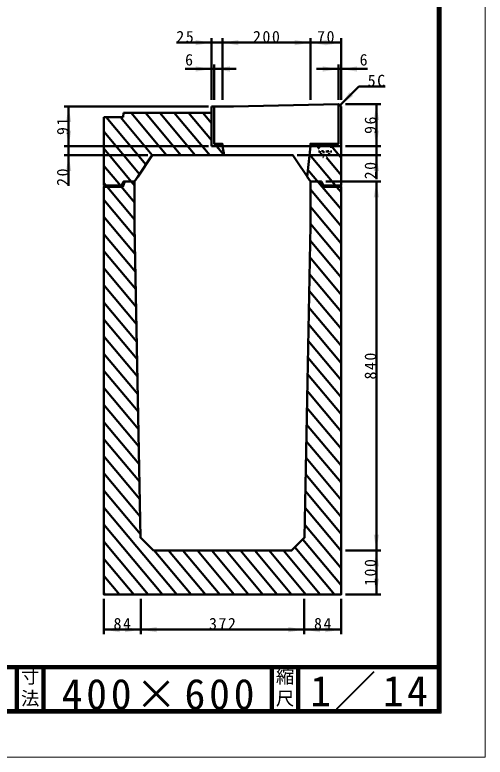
# Model space of a CAD drawing. Units: millimetres, scale not verified. Extents: x -2102 to 2102, y -1485 to 1485.
# Drawn here: x 1033 to 2102, y -1485 to 204 of the extents above; entities that cross this region are included whole.
import ezdxf
from ezdxf.enums import TextEntityAlignment as Align

# ---------------------------------------------------------------- set-up
doc = ezdxf.new("R2010")
doc.units = ezdxf.units.MM
doc.header["$LTSCALE"] = 5
doc.linetypes.add('DOTTED', pattern=[1.75, 0.25, -1.5])
doc.layers.add('0-0_V-nasSTD', color=7, linetype='Continuous', lineweight=35)
doc.layers.add('0-1_0', color=7, linetype='Continuous', lineweight=50)
doc.styles.add('ＭＳ ゴシック', font='')
doc.styles.get('ＭＳ ゴシック').set_extended_font_data('MS Gothic')

msp = doc.modelspace()

# ---------------------------------------------------------------- linework, layer by layer
at = {"layer": '0-0_V-nasSTD', "lineweight": 50}
for p, q in [((1769.029, 1.244), (1770.029, 1.244)), ((1770.029, 1.244), (1775.029, -3.756)), ((1775.029, -94.756), (1775.029, -3.756)), ((1235.029, -28.756), (1279.029, -28.756)), ((1235.029, -183.756), (1235.029, -28.756)), ((1330.712, -136.231), (1240.529, -28.756)), ((1273.164, -28.756), (1345.327, -114.756)), ((1280.029, -18.756), (1279.029, -28.756)), ((1377.962, -114.756), (1297.409, -18.756)), ((1330.044, -18.756), (1410.597, -114.756)), ((1443.233, -114.756), (1362.679, -18.756)), ((1395.314, -18.756), (1475.868, -114.756)), ((1480.029, -80.822), (1427.949, -18.756)), ((1460.585, -18.756), (1480.029, -41.929)), ((1316.263, -157.905), (1235.029, -61.094)), ((1305.182, -183.592), (1235.029, -99.987)), ((1508.503, -114.756), (1491.721, -94.756)), ((1705.029, -94.756), (1697.859, -164)), ((1720.167, -94.756), (1725.029, -100.55)), ((1775.029, -121.244), (1752.802, -94.756)), ((1762.212, -183.756), (1703.107, -113.317)), ((1775.029, -160.138), (1741.547, -120.235)), ((1272.684, -183.756), (1235.029, -138.88)), ((1731.965, -186.602), (1699.522, -147.938)), ((1305.029, -174.756), (1312.2, -164)), ((1305.029, -174.756), (1312.2, -164)), ((1305.029, -174.756), (1312.2, -164)), ((1305.029, -174.756), (1312.2, -164)), ((1240.049, -183.756), (1235.029, -177.773)), ((1305.029, -261.196), (1242.566, -186.756)), ((1305.029, -222.303), (1275.201, -186.756)), ((1775.029, -276.817), (1705.029, -193.394)), ((1775.029, -237.924), (1732.094, -186.756)), ((1775.029, -199.031), (1764.729, -186.756)), ((1305.519, -300.673), (1235.029, -216.666)), ((1775.029, -315.71), (1705.029, -232.287)), ((1306.272, -340.464), (1235.029, -255.559)), ((1775.029, -354.603), (1705.029, -271.18)), ((1307.025, -380.254), (1235.029, -294.452)), ((1775.029, -393.496), (1704.376, -309.295)), ((1307.778, -420.044), (1235.029, -333.346)), ((1775.029, -432.389), (1703.656, -347.33)), ((1308.531, -459.834), (1235.029, -372.239)), ((1775.029, -471.282), (1702.937, -385.366)), ((1309.283, -499.625), (1235.029, -411.132)), ((1775.029, -510.175), (1702.217, -423.401)), ((1310.036, -539.415), (1235.029, -450.025)), ((1775.029, -549.068), (1701.497, -461.437)), ((1310.789, -579.205), (1235.029, -488.918)), ((1775.029, -587.962), (1700.778, -499.472)), ((1311.542, -618.995), (1235.029, -527.811)), ((1775.029, -626.855), (1700.058, -537.508)), ((1312.295, -658.786), (1235.029, -566.704)), ((1775.029, -665.748), (1699.339, -575.543)), ((1313.047, -698.576), (1235.029, -605.597)), ((1775.029, -704.641), (1698.619, -613.579)), ((1313.8, -738.366), (1235.029, -644.49)), ((1775.029, -743.534), (1697.899, -651.614)), ((1314.553, -778.156), (1235.029, -683.383)), ((1775.029, -782.427), (1697.18, -689.65)), ((1315.306, -817.946), (1235.029, -722.277)), ((1775.029, -821.32), (1696.46, -727.685)), ((1316.059, -857.737), (1235.029, -761.17)), ((1775.029, -860.213), (1695.741, -765.721)), ((1316.811, -897.527), (1235.029, -800.063)), ((1775.029, -899.106), (1695.021, -803.756)), ((1317.564, -937.317), (1235.029, -838.956)), ((1775.029, -937.999), (1694.301, -841.792)), ((1318.317, -977.107), (1235.029, -877.849)), ((1775.029, -976.893), (1693.582, -879.827)), ((1401.182, -1114.756), (1235.029, -916.742)), ((1775.029, -1015.786), (1692.862, -917.863)), ((1368.547, -1114.756), (1235.029, -955.635)), ((1775.029, -1054.679), (1692.143, -955.898)), ((1335.912, -1114.756), (1235.029, -994.528)), ((1775.029, -1093.572), (1687.512, -989.273)), ((1760.169, -1114.756), (1669.767, -1007.018)), ((1433.817, -1114.756), (1349.908, -1014.756)), ((1466.453, -1114.756), (1382.543, -1014.756)), ((1499.088, -1114.756), (1415.178, -1014.756)), ((1531.723, -1114.756), (1447.813, -1014.756)), ((1564.358, -1114.756), (1480.448, -1014.756)), ((1596.993, -1114.756), (1513.083, -1014.756)), ((1629.629, -1114.756), (1545.719, -1014.756)), ((1662.264, -1114.756), (1578.354, -1014.756)), ((1694.899, -1114.756), (1610.989, -1014.756)), ((1727.534, -1114.756), (1643.624, -1014.756)), ((1303.277, -1114.756), (1235.029, -1033.421)), ((1270.642, -1114.756), (1235.029, -1072.314)), ((1238.006, -1114.756), (1235.029, -1111.207)), ((1235.029, -1114.756), (1775.029, -1114.756))]:
    msp.add_line(p, q, dxfattribs=at)
at = {"layer": '0-0_V-nasSTD', "linetype": 'DOTTED', "lineweight": 50}
for p, q in [((1725.029, -106.756), (1725.029, -94.756)), ((1731.529, -105.756), (1731.529, -94.756)), ((1745.529, -105.756), (1745.529, -94.756)), ((1752.029, -106.756), (1752.029, -94.756)), ((1725.029, -106.756), (1752.029, -106.756)), ((1727.029, -107.756), (1726.829, -106.756)), ((1727.029, -107.756), (1750.029, -107.756)), ((1729.529, -111.756), (1729.529, -107.756)), ((1747.529, -111.756), (1747.529, -107.756)), ((1750.029, -107.756), (1750.229, -106.756))]:
    msp.add_line(p, q, dxfattribs=at)
at = {"layer": '0-0_V-nasSTD', "lineweight": 100}
for p, q in [((1037.5, -1280), (1037.5, -1380)), ((1097.5, -1280), (1097.5, -1380)), ((1617.5, -1280), (1617.5, -1380)), ((1677.5, -1280), (1677.5, -1380))]:
    msp.add_line(p, q, dxfattribs=at)
at = {"layer": '0-0_V-nasSTD', "lineweight": 18}
for points in [[(-2102.5, -1485), (-2102.5, 1485), (2102.5, 1485), (2102.5, -1485)], [(-2002.5, -1385), (-2002.5, 1385), (2002.5, 1385), (2002.5, -1385)]]:
    msp.add_lwpolyline(points, close=True, dxfattribs=at)
at = {"layer": '0-0_V-nasSTD', "lineweight": 100}
msp.add_lwpolyline([(-1997.5, 1380), (-1997.5, -1380), (1997.5, -1380), (1997.5, 1380)], close=True, dxfattribs=at)
at = {"layer": '0-0_V-nasSTD', "lineweight": 50}
for points in [[(1235.029, -183.756), (1275.029, -183.756), (1280.029, -174.756), (1283.029, -174.756), (1278.029, -186.756), (1235.029, -186.756), (1235.029, -1114.756), (1775.029, -1114.756), (1775.029, -186.756), (1732.029, -186.756), (1727.029, -174.756), (1730.029, -174.756), (1735.029, -183.756), (1775.029, -183.756), (1775.029, -174.756), (1775.029, -94.756)], [(1278.029, -186.756), (1235.029, -186.756), (1235.029, -1114.756), (1775.029, -1114.756), (1775.029, -186.756), (1732.029, -186.756), (1727.029, -174.756), (1730.029, -174.756), (1735.029, -183.756), (1775.029, -183.756), (1775.029, -174.756), (1775.029, -94.756), (1705.029, -94.756)], [(1775.029, -186.756), (1732.029, -186.756), (1727.029, -174.756), (1730.029, -174.756), (1735.029, -183.756), (1775.029, -183.756), (1775.029, -94.756)], [(1775.029, -186.756), (1732.029, -186.756), (1727.029, -174.756), (1730.029, -174.756), (1735.029, -183.756), (1775.029, -183.756), (1775.029, -174.756), (1775.029, -94.756)], [(1697.859, -164), (1697.859, -164), (1705.029, -174.756)], [(1235.029, -183.756), (1275.029, -183.756), (1280.029, -174.756), (1283.029, -174.756), (1278.029, -186.756), (1235.029, -186.756)], [(1235.029, -183.756), (1275.029, -183.756), (1280.029, -174.756), (1283.029, -174.756), (1278.029, -186.756), (1235.029, -186.756)], [(1235.029, -183.756), (1275.029, -183.756), (1280.029, -174.756), (1283.029, -174.756), (1278.029, -186.756)]]:
    msp.add_lwpolyline(points, dxfattribs=at)
at = {"layer": '0-0_V-nasSTD', "linetype": 'DOTTED', "lineweight": 50}
for centre, radius, start, end in [((1724.529, -81.756), 25, 271.14576, 286.2602), ((1738.529, -111.756), 9, 180, 0), ((1738.529, -81.756), 25, 253.7398, 286.2602), ((1752.529, -81.756), 25, 253.7398, 268.85424)]:
    msp.add_arc(centre, radius, start, end, dxfattribs=at)
at = {"layer": '0-0_V-nasSTD'}
for points in [[(1444.029, 135.244), (1444.029, 147.244), (1480.029, 141.244)], [(1505.029, 141.244), (1541.029, 135.244), (1541.029, 147.244)], [(1669.029, 135.244), (1669.029, 147.244), (1705.029, 141.244)], [(1705.029, 141.244), (1741.029, 135.244), (1741.029, 147.244)], [(1739.029, 135.244), (1739.029, 147.244), (1775.029, 141.244)], [(1444.029, 75.244), (1444.029, 87.244), (1480.029, 81.244)], [(1486.029, 81.244), (1522.029, 75.244), (1522.029, 87.244)], [(1733.029, 75.244), (1733.029, 87.244), (1769.029, 81.244)], [(1775.029, 81.244), (1811.029, 75.244), (1811.029, 87.244)], [(1772.529, -1.256), (1793.742, 28.443), (1802.228, 19.958)], [(1849.029, -34.756), (1855.029, 1.244), (1861.029, -34.756)], [(1149.029, -39.756), (1155.029, -3.756), (1161.029, -39.756)], [(1149.029, -58.756), (1155.029, -94.756), (1161.029, -58.756)], [(1849.029, -58.756), (1855.029, -94.756), (1861.029, -58.756)], [(1149.029, -150.756), (1155.029, -114.756), (1161.029, -150.756)], [(1849.029, -150.756), (1855.029, -114.756), (1861.029, -150.756)], [(1849.029, -210.756), (1855.029, -174.756), (1861.029, -210.756)], [(1849.029, -978.756), (1855.029, -1014.756), (1861.029, -978.756)], [(1849.029, -1050.756), (1855.029, -1014.756), (1861.029, -1050.756)], [(1849.029, -1078.756), (1855.029, -1114.756), (1861.029, -1078.756)], [(1235.029, -1194.756), (1271.029, -1200.756), (1271.029, -1188.756)], [(1283.029, -1200.756), (1283.029, -1188.756), (1319.029, -1194.756)], [(1319.029, -1194.756), (1355.029, -1200.756), (1355.029, -1188.756)], [(1655.029, -1200.756), (1655.029, -1188.756), (1691.029, -1194.756)], [(1691.029, -1194.756), (1727.029, -1200.756), (1727.029, -1188.756)], [(1739.029, -1200.756), (1739.029, -1188.756), (1775.029, -1194.756)]]:
    msp.add_solid(points, dxfattribs=at)
at = {"layer": '0-1_0'}
for p, q in [((1400.029, 141.244), (1480.029, 141.244)), ((1480.029, 11.244), (1480.029, 151.244)), ((1505.029, 11.244), (1505.029, 151.244)), ((1705.029, 11.244), (1705.029, 151.244)), ((1775.029, 11.244), (1775.029, 151.244)), ((1486.029, 11.244), (1486.029, 91.244)), ((1769.029, 11.244), (1769.029, 91.244)), ((1420.029, 81.244), (1480.029, 81.244)), ((1480.029, 81.244), (1486.029, 81.244)), ((1536.029, 81.244), (1486.029, 81.244)), ((1719.029, 81.244), (1769.029, 81.244)), ((1769.029, 81.244), (1775.029, 81.244)), ((1835.029, 81.244), (1775.029, 81.244)), ((1814.956, 41.171), (1772.529, -1.256)), ((1814.956, 41.171), (1874.956, 41.171)), ((1785.029, 1.244), (1865.029, 1.244)), ((1855.029, -94.756), (1855.029, 1.244)), ((1473.029, -3.756), (1145.029, -3.756)), ((1480.029, -3.756), (1480.029, -94.756)), ((1480.029, -18.756), (1280.029, -18.756)), ((1480.029, -94.756), (1480.029, -18.756)), ((1480.029, -94.756), (1480.029, -18.756)), ((1473.029, -94.756), (1145.029, -94.756)), ((1480.029, -94.756), (1505.029, -94.756)), ((1505.029, -94.756), (1508.929, -114.756)), ((1785.029, -94.756), (1865.029, -94.756)), ((1855.029, -114.756), (1855.029, -94.756)), ((1335.029, -114.756), (1145.029, -114.756)), ((1155.029, -184.756), (1155.029, -114.756)), ((1345.029, -114.756), (1305.029, -174.756)), ((1345.029, -114.756), (1312.2, -164)), ((1675.029, -114.756), (1865.029, -114.756)), ((1855.029, -169.756), (1855.029, -114.756)), ((1283.029, -174.756), (1278.029, -186.756)), ((1305.029, -174.756), (1283.029, -174.756)), ((1305.029, -274.756), (1305.029, -174.756)), ((1730.029, -174.756), (1705.029, -174.756)), ((1705.029, -174.756), (1727.029, -174.756)), ((1705.029, -274.756), (1705.029, -174.756)), ((1727.029, -174.756), (1732.029, -186.756)), ((1735.029, -183.756), (1730.029, -174.756)), ((1775.029, -183.756), (1735.029, -183.756)), ((1740.029, -174.756), (1865.029, -174.756)), ((1855.029, -1014.756), (1855.029, -174.756)), ((1278.029, -186.756), (1235.029, -186.756)), ((1235.029, -1114.756), (1235.029, -186.756)), ((1732.029, -186.756), (1775.029, -186.756)), ((1775.029, -1114.756), (1775.029, -186.756)), ((1785.029, -1014.756), (1865.029, -1014.756)), ((1855.029, -1114.756), (1855.029, -1014.756)), ((1235.029, -1114.756), (1775.029, -1114.756)), ((1785.029, -1114.756), (1865.029, -1114.756)), ((1235.029, -1124.756), (1235.029, -1204.756)), ((1319.029, -1124.756), (1319.029, -1204.756)), ((1691.029, -1124.756), (1691.029, -1204.756)), ((1775.029, -1124.756), (1775.029, -1204.756)), ((1691.029, -1194.756), (1775.029, -1194.756))]:
    msp.add_line(p, q, dxfattribs=at)
at = {"layer": '0-1_0', "lineweight": 100}
msp.add_line((-1997.5, -1280), (1997.5, -1280), dxfattribs=at)
at = {"layer": '0-1_0'}
for points in [[(1775.029, 141.244), (1705.029, 141.244), (1505.029, 141.244), (1480.029, 141.244)], [(1480.029, -3.756), (1530.029, -3.756), (1769.029, 1.244)], [(1769.029, 1.244), (1769.029, -88.756), (1705.029, -88.756), (1705.029, -94.756)], [(1155.029, -114.756), (1155.029, -94.756), (1155.029, -3.756)], [(1486.029, -3.756), (1486.029, -88.756), (1505.029, -88.756), (1505.029, -94.756)], [(1775.029, -3.756), (1775.029, -94.756), (1705.029, -94.756)], [(1775.029, -94.756), (1705.029, -94.756), (1505.029, -94.756)], [(1345.029, -114.756), (1665.029, -114.756), (1705.029, -174.756)], [(1235.029, -183.756), (1275.029, -183.756), (1280.029, -174.756), (1305.029, -174.756)], [(1305.029, -274.756), (1318.47, -985.196), (1348.029, -1014.756)], [(1348.029, -1014.756), (1662.029, -1014.756), (1691.588, -985.196), (1705.029, -274.756)], [(1235.029, -1194.756), (1319.029, -1194.756), (1691.029, -1194.756)]]:
    msp.add_lwpolyline(points, dxfattribs=at)

# ---------------------------------------------------------------- texts
at = {"layer": '0-0_V-nasSTD', "style": 'ＭＳ ゴシック'}
for s, height, p in [('6', 26.39, (1420.029, 81.244)), ('6', 26.39, (1817.029, 81.244)), ('寸', 30.79, (1046.482, -1326.001)), ('縮', 30.79, (1626.482, -1326.001)), ('法', 30.79, (1046.476, -1375.99)), ('尺', 30.79, (1626.476, -1375.99))]:
    msp.add_text(s, height=height, dxfattribs=at).set_placement(p, align=Align.BOTTOM_LEFT)
at = {"layer": '0-0_V-nasSTD', "attachment_point": 7, "style": 'ＭＳ ゴシック'}
for s, insert, char_height in [('\\T1.2;25', (1400.029, 141.244), 26.39), ('\\T1.2;200', (1574.429, 141.244), 26.39), ('\\T1.2;70', (1720.229, 141.244), 26.39), ('\\T1.2;5C', (1835.356, 41.171), 26.39), ('\\T1.2;84', (1257.229, -1194.756), 26.39), ('\\T1.2;372', (1474.429, -1194.756), 26.39), ('\\T1.2;84', (1713.229, -1194.756), 26.39), ('\\T1.16;1／14', (1704.533, -1377.418), 69.65), ('\\T1.18;400×600', (1139.081, -1377.492), 69.65)]:
    msp.add_mtext(s, dxfattribs=dict(at, insert=insert, char_height=char_height))
at = {"layer": '0-0_V-nasSTD', "char_height": 26.39, "attachment_point": 7, "rotation": 90, "style": 'ＭＳ ゴシック'}
for s, insert in [('\\T1.2;91', (1155.029, -69.056)), ('\\T1.2;96', (1855.029, -66.556)), ('\\T1.2;20', (1855.029, -169.756)), ('\\T1.2;20', (1155.029, -184.756)), ('\\T1.2;840', (1855.029, -625.356)), ('\\T1.2;100', (1855.029, -1095.356))]:
    msp.add_mtext(s, dxfattribs=dict(at, insert=insert))

doc.saveas('drawing.dxf')
